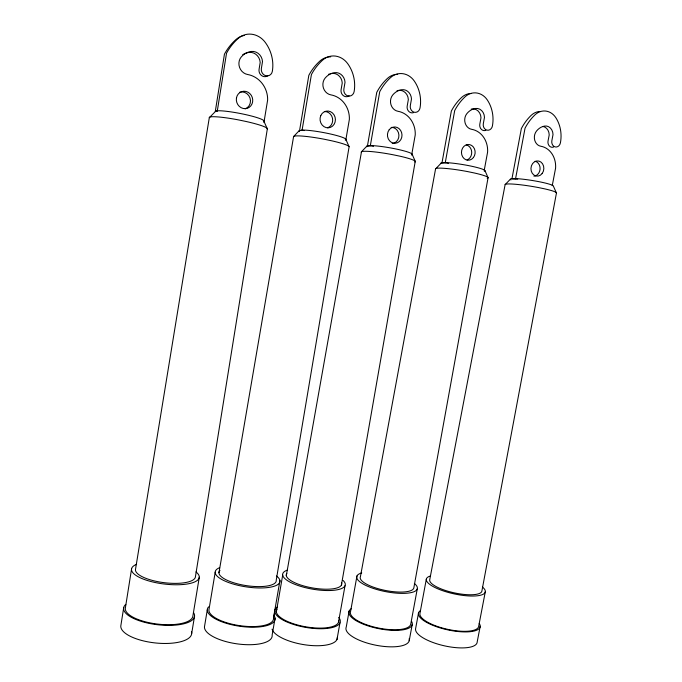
<?xml version="1.0" encoding="UTF-8"?>
<svg xmlns="http://www.w3.org/2000/svg" width="682" height="682" viewBox="0 0 682 682"><rect width="100%" height="100%" fill="white"/><g stroke="black" fill="none" stroke-linecap="round" stroke-linejoin="round"><path stroke-width="1.02" d="M123.74 607.423L120.944 625.079A35.643 13.222 6.4 0 0 156.349 643.049A35.643 13.222 6.4 0 0 191.506 631.796M131.626 568.583L125.428 607.628A34.015 12.054 6.6 0 0 157.107 624.03A34.015 12.054 6.6 0 0 192.904 615.863L199.289 577.228M217.413 110.851L215.282 111.524L224.438 54.168A58.2 53.196 73 0 1 236.194 39.351A20.324 18.474 68.9 0 1 244.25 35.455M217.294 110.978L226.526 53.222A58.601 53.52 73.2 0 1 238.359 38.303A20.469 18.593 69.1 0 1 265.238 42.369A35.566 32.455 68.3 0 1 272.357 71.26A6.07 5.524 71.6 0 1 265.895 75.753A6.07 5.524 71.6 0 1 261.359 68.532L262.502 61.551A10.315 9.386 69.7 0 0 251.36 51.457A18.729 17.093 70.2 0 0 241.24 56.973A10.52 9.591 69.3 0 0 239.587 67.484A10.52 9.591 69.3 0 0 247.626 74.5A24.22 22.361 70.6 0 1 267.634 100.015L263.934 122.513M267.327 128.898L195.427 576.733A30.187 9.591 7 0 1 163.859 582.641A30.187 9.591 7 0 1 135.556 569.086L209.306 117.679L215.896 111.013L218.342 110.757A24.842 2.907 11 0 1 246.253 114.755A24.842 2.907 11 0 1 263.849 121.106L267.327 128.898A29.556 3.265 11 0 0 246.603 121.601L238.922 119.989A29.556 3.265 11 0 0 209.306 117.679M191.676 633.535L194.558 616.068M207.302 609.802L204.455 626.894A34.177 12.515 8.3 0 0 238.862 644.089A34.177 12.515 8.3 0 0 272.144 635.061L275.068 618.156M215.205 572.224L208.914 610.006A32.617 11.406 8.4 0 0 241.829 625.931A32.617 11.406 8.4 0 0 273.482 617.96L279.944 580.561M304.24 130.594L302.194 130.126L299.56 130.637L308.827 75.318A55.805 50.161 81.8 0 1 320.011 60.954A19.437 17.451 78.1 0 1 328.374 57.007M302.075 130.245L311.418 74.543A56.18 50.442 82 0 1 322.68 60.084A19.573 17.544 78.3 0 1 347.811 63.801A33.989 30.647 78 0 1 354.137 91.584A5.806 5.209 80.5 0 1 348.033 95.957A5.806 5.209 80.5 0 1 343.873 89.035L345.024 82.3A9.863 8.857 78.9 0 0 334.7 72.659A17.92 16.121 79.6 0 0 325.152 78.046A10.06 9.054 78.8 0 0 323.481 88.191A10.06 9.054 78.8 0 0 330.923 94.883A23.197 21.082 80.9 0 1 349.372 119.333L345.817 140.015M218.965 572.709L293.601 136.545L299.193 130.697L303.26 130.074A23.793 2.737 10.5 0 1 330.813 134.073A23.793 2.737 10.5 0 1 345.765 139.733L345.194 139.895M273.874 616.929L274.769 611.728M276.329 611.924L282.68 575.165M373.48 146.332L370.428 145.633L367.428 146.033L376.762 92.334A54.04 47.638 87 0 1 387.504 78.345A18.789 16.581 84 0 1 397.657 74.295M370.326 145.752L379.729 91.703A54.398 47.893 87.2 0 1 390.539 77.62A18.917 16.675 84.1 0 1 414.306 81.056A32.847 29.113 84.1 0 1 420.027 107.961A5.618 4.944 85.9 0 1 414.204 112.24A5.618 4.944 85.9 0 1 410.325 105.548L411.476 99.009A9.539 8.414 84.7 0 0 401.792 89.726A17.331 15.311 85.3 0 0 392.704 95.011A9.727 8.602 84.6 0 0 391.016 104.849A9.727 8.602 84.6 0 0 397.998 111.294A22.446 20.008 86.8 0 1 415.236 134.9L411.664 154.985M341.418 585.054L415.253 161.327L412.081 154.115M286.304 575.634L361.494 151.745L366.925 146.059L371.596 145.616A23.077 2.6 10 0 1 398.834 149.605A23.077 2.6 10 0 1 411.766 154.746M338.434 622.496L344.998 585.812M336.993 639.418L339.968 622.819M349.124 611.029L346.251 627.022A32.259 11.159 11.4 0 0 376.899 645.411A32.259 11.159 11.4 0 0 409.174 638.702M356.959 575.975L350.599 611.345A30.775 10.17 11.4 0 0 377.317 627.807A30.775 10.17 11.4 0 0 410.709 624.286L417.307 588.719M448.441 163.365L445.355 162.666L441.962 162.947L451.348 111.03A52.199 44.867 -88.8 0 1 461.612 97.441A18.124 15.626 88.8 0 1 471.211 93.46M445.244 162.785L454.706 110.527A52.531 45.08 -88.7 0 1 465.022 96.861A18.235 15.703 88.9 0 1 487.34 100.007A31.67 27.408 89.1 0 1 492.421 125.948A5.422 4.655 -89.8 0 1 486.897 130.126A5.422 4.655 -89.8 0 1 483.316 123.689L484.476 117.364A9.198 7.928 89.4 0 0 475.473 108.472A16.726 14.416 89.9 0 0 466.863 113.638A9.378 8.099 89.4 0 0 465.167 123.152A9.378 8.099 89.4 0 0 471.663 129.324A21.671 18.823 -88.6 0 1 487.613 152.001L484.22 170.364M409.217 640.696L412.209 624.61M418.501 613.092L415.611 628.616A31.534 10.443 12.8 0 0 445.031 645.965A31.534 10.443 12.8 0 0 477.204 641.898L480.205 626.281M426.344 579.069L419.95 613.399A30.085 9.514 12.6 0 0 448.117 629.435A30.085 9.514 12.6 0 0 478.738 625.974L485.362 591.456M517.706 179.11L511.943 178.82L521.355 128.566A50.528 42.284 -85.9 0 1 531.167 115.369A17.519 14.723 -87.9 0 1 540.255 111.447M515.558 178.761L525.038 128.199A50.843 42.472 -85.8 0 1 534.91 114.917A17.63 14.791 -87.8 0 1 555.907 117.807A30.622 25.814 -87.6 0 1 560.416 142.845A5.251 4.39 -86.7 0 1 555.157 146.92A5.251 4.39 -86.7 0 1 551.857 140.722L553.017 134.593A8.9 7.468 -87.4 0 0 544.628 126.068A16.172 13.58 -86.9 0 0 536.461 131.115A9.071 7.621 -87.3 0 0 534.756 140.322A9.071 7.621 -87.3 0 0 540.809 146.246A20.972 17.723 -85.6 0 1 555.6 168.07L552.224 185.743M510.971 179.929A21.867 2.268 9.2 0 1 511.185 178.778L517.016 178.684A21.867 2.268 9.2 0 1 541.005 182.094A21.867 2.268 9.2 0 1 553.477 186.314L556.444 193.083L481.944 590.74A26.7 7.562 12.3 0 1 454.911 592.99A26.7 7.562 12.3 0 1 429.72 579.777L505.123 184.626L510.341 179.238M436.071 168.437L441.331 162.93L446.625 162.674A22.395 2.43 9.6 0 1 473.478 166.647A22.395 2.43 9.6 0 1 484.288 171.242M345.697 139L348.971 146.417M485.004 170.722L488.073 177.704L413.812 587.986A27.314 8.082 11.2 0 1 384.333 590.237A27.314 8.082 11.2 0 1 360.411 576.708L435.542 169.076A26.649 2.728 9.6 0 1 467.963 171.659L474.51 173.023A26.649 2.728 9.6 0 1 487.195 178.275M482.413 587.014A30.178 8.551 12.3 0 1 454.851 594.039A30.178 8.551 12.3 0 1 430.137 576.068M535.097 161.233A7.57 6.411 -85.6 0 1 540.076 169.136A7.57 6.411 -85.6 0 1 533.963 176.203M479.241 623.45A31.577 9.983 12.6 0 1 448.091 629.938A31.577 9.983 12.6 0 1 420.095 610.816M505.123 184.626A26.018 2.549 9.2 0 1 538.482 187.567L544.705 188.863A26.018 2.549 9.2 0 1 556.444 193.083M553.605 147.014A5.217 4.365 -86.8 0 1 549.342 145.957A5.217 4.365 -86.8 0 1 548.047 141.012L549.206 134.925A8.84 7.434 -87.5 0 0 542.923 126.443M195.998 571.942A34.126 10.844 7 0 1 163.527 583.937A34.126 10.844 7 0 1 136.596 564.312M239.527 92.283A8.738 8.082 70.4 0 1 249.987 97.961A8.738 8.082 70.4 0 1 245.196 108.822M193.603 612.7A35.694 12.651 6.6 0 1 156.937 624.652A35.694 12.651 6.6 0 1 125.795 604.388M267.719 75.779A6.027 5.49 71.4 0 1 261.564 75.566A6.027 5.49 71.4 0 1 259.066 69.359L260.192 62.429A10.247 9.326 69.5 0 0 249.109 52.412A18.602 16.982 70 0 0 242.758 54.679M414.375 583.485A30.878 9.13 11.2 0 1 384.998 591.507A30.878 9.13 11.2 0 1 361.733 572.923M466.326 144.916A7.826 6.811 -88.6 0 1 471.705 152.103A7.826 6.811 -88.6 0 1 467.042 159.989M411.757 621.694A32.301 10.673 11.4 0 1 377.18 628.327A32.301 10.673 11.4 0 1 351.307 608.702M485.789 130.339A5.388 4.638 -89.9 0 1 481.253 129.222A5.388 4.638 -89.9 0 1 479.821 124.09L480.981 117.807A9.139 7.886 89.3 0 0 472.012 108.975A16.615 14.348 89.8 0 0 471.202 109.129M440.853 163.492A22.395 2.43 9.6 0 1 441.331 162.93M343.089 580.459A31.773 9.736 9.9 0 1 311.043 588.881A31.773 9.736 9.9 0 1 287.514 570.058M338.766 620.629A31.662 10.835 9.9 0 1 304.683 626.622A31.662 10.835 9.9 0 1 276.96 609.162M391.212 127.381A8.099 7.238 86.8 0 1 398.91 135.019A8.099 7.238 86.8 0 1 392.201 143.552M338.758 617.44A33.23 11.372 9.9 0 1 305.945 627.431A33.23 11.372 9.9 0 1 277.395 606.997M337.351 637.372A33.179 11.892 9.9 0 1 306.891 645.078A33.179 11.892 9.9 0 1 272.075 629.171M341.52 582.786A28.107 8.61 9.9 0 1 312.825 587.995A28.107 8.61 9.9 0 1 286.798 573.443M361.46 152.512A27.459 2.916 10 0 1 392.747 154.695L399.661 156.135A27.459 2.916 10 0 1 414.852 162.026M413.607 112.598A5.584 4.919 85.7 0 1 408.774 111.405A5.584 4.919 85.7 0 1 407.188 106.085L408.339 99.589A9.48 8.372 84.5 0 0 398.697 90.374A17.221 15.234 85.1 0 0 397.001 90.732M366.865 146.741A23.077 2.6 10 0 1 366.925 146.059M276.474 575.975A32.727 10.247 8.6 0 1 246.671 586.946A32.727 10.247 8.6 0 1 219.613 567.68M329.142 56.913A19.437 17.451 78.1 0 1 330.693 56.845M324.47 111.55A8.372 7.621 80.8 0 1 332.526 118.395A8.372 7.621 80.8 0 1 327.624 127.832M274.087 615.701A34.228 11.969 8.4 0 1 240.712 626.391A34.228 11.969 8.4 0 1 208.581 606.852M219.962 570.476A28.951 9.071 8.6 0 0 244.599 585.352A28.951 9.071 8.6 0 0 276.244 580.084L349.022 147.244A28.312 3.078 10.4 0 0 331.435 140.739L324.18 139.222A28.312 3.078 10.4 0 0 293.601 136.545M349.141 95.821A5.771 5.175 80.3 0 1 343.361 95.668A5.771 5.175 80.3 0 1 341.094 89.7L342.236 83.008A9.804 8.806 78.8 0 0 331.964 73.434A17.8 16.027 79.4 0 0 330.173 73.801M328.434 74.381A17.8 16.027 79.4 0 1 329.295 74.065M299.534 131.49A23.793 2.737 10.5 0 1 299.193 130.697M542.13 173.56A7.621 6.445 -85.5 0 0 538.831 161.063A7.621 6.445 -85.5 0 0 531.235 170.969A7.621 6.445 -85.5 0 0 542.13 173.56M236.441 98.08A8.798 8.133 70.6 0 0 247.395 108.267A8.798 8.133 70.6 0 0 249.757 93.502A8.798 8.133 70.6 0 0 236.441 98.08M473.393 157.585A7.877 6.846 -88.5 0 0 469.745 144.644A7.877 6.846 -88.5 0 0 461.799 154.831A7.877 6.846 -88.5 0 0 473.393 157.585M389.226 129.699A8.158 7.272 86.9 0 0 393.335 143.109A8.158 7.272 86.9 0 0 401.604 132.555A8.158 7.272 86.9 0 0 389.226 129.699M320.779 115.616A8.431 7.664 81 0 0 328.349 127.832A8.431 7.664 81 0 0 334.044 114.849A8.431 7.664 81 0 0 320.779 115.616"/></g></svg>
